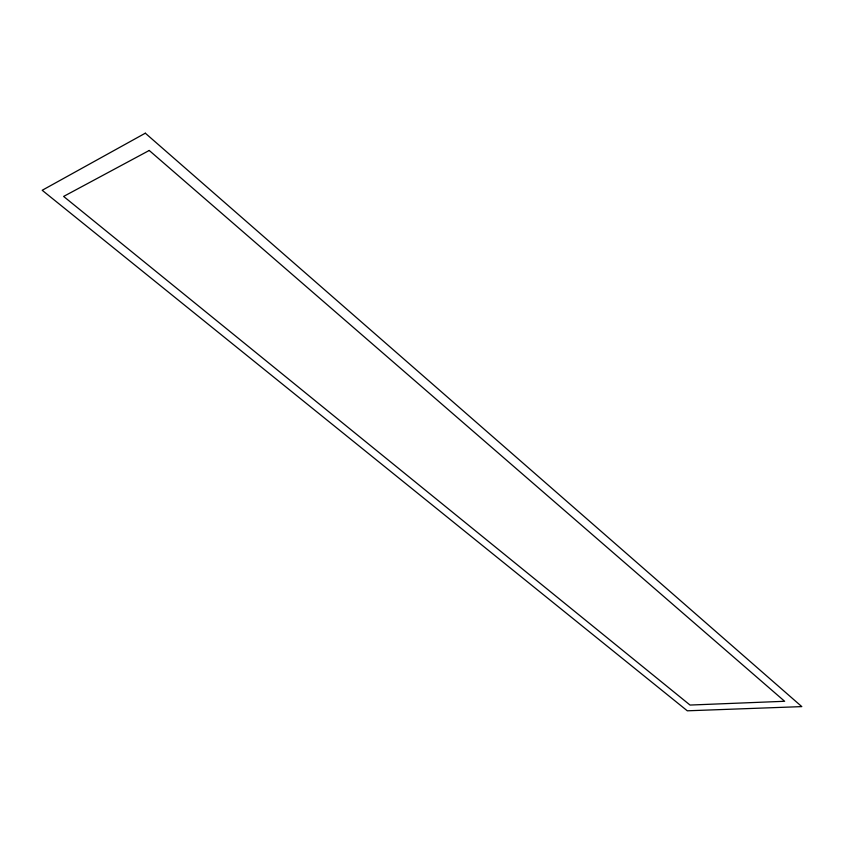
<?xml version="1.0" encoding="UTF-8"?>
<svg xmlns="http://www.w3.org/2000/svg" width="844" height="844" viewBox="0 0 844 844"><rect width="100%" height="100%" fill="white"/><g stroke="black" fill="none" stroke-linecap="round" stroke-linejoin="round"><path stroke-width="1.27" d="M145.316 133.194L42.2 190.28L687.311 710.806L801.8 706.607L145.316 133.194M149.23 150.464L63.616 196.43L690.044 705.056L784.635 701.28L149.23 150.464"/></g></svg>
